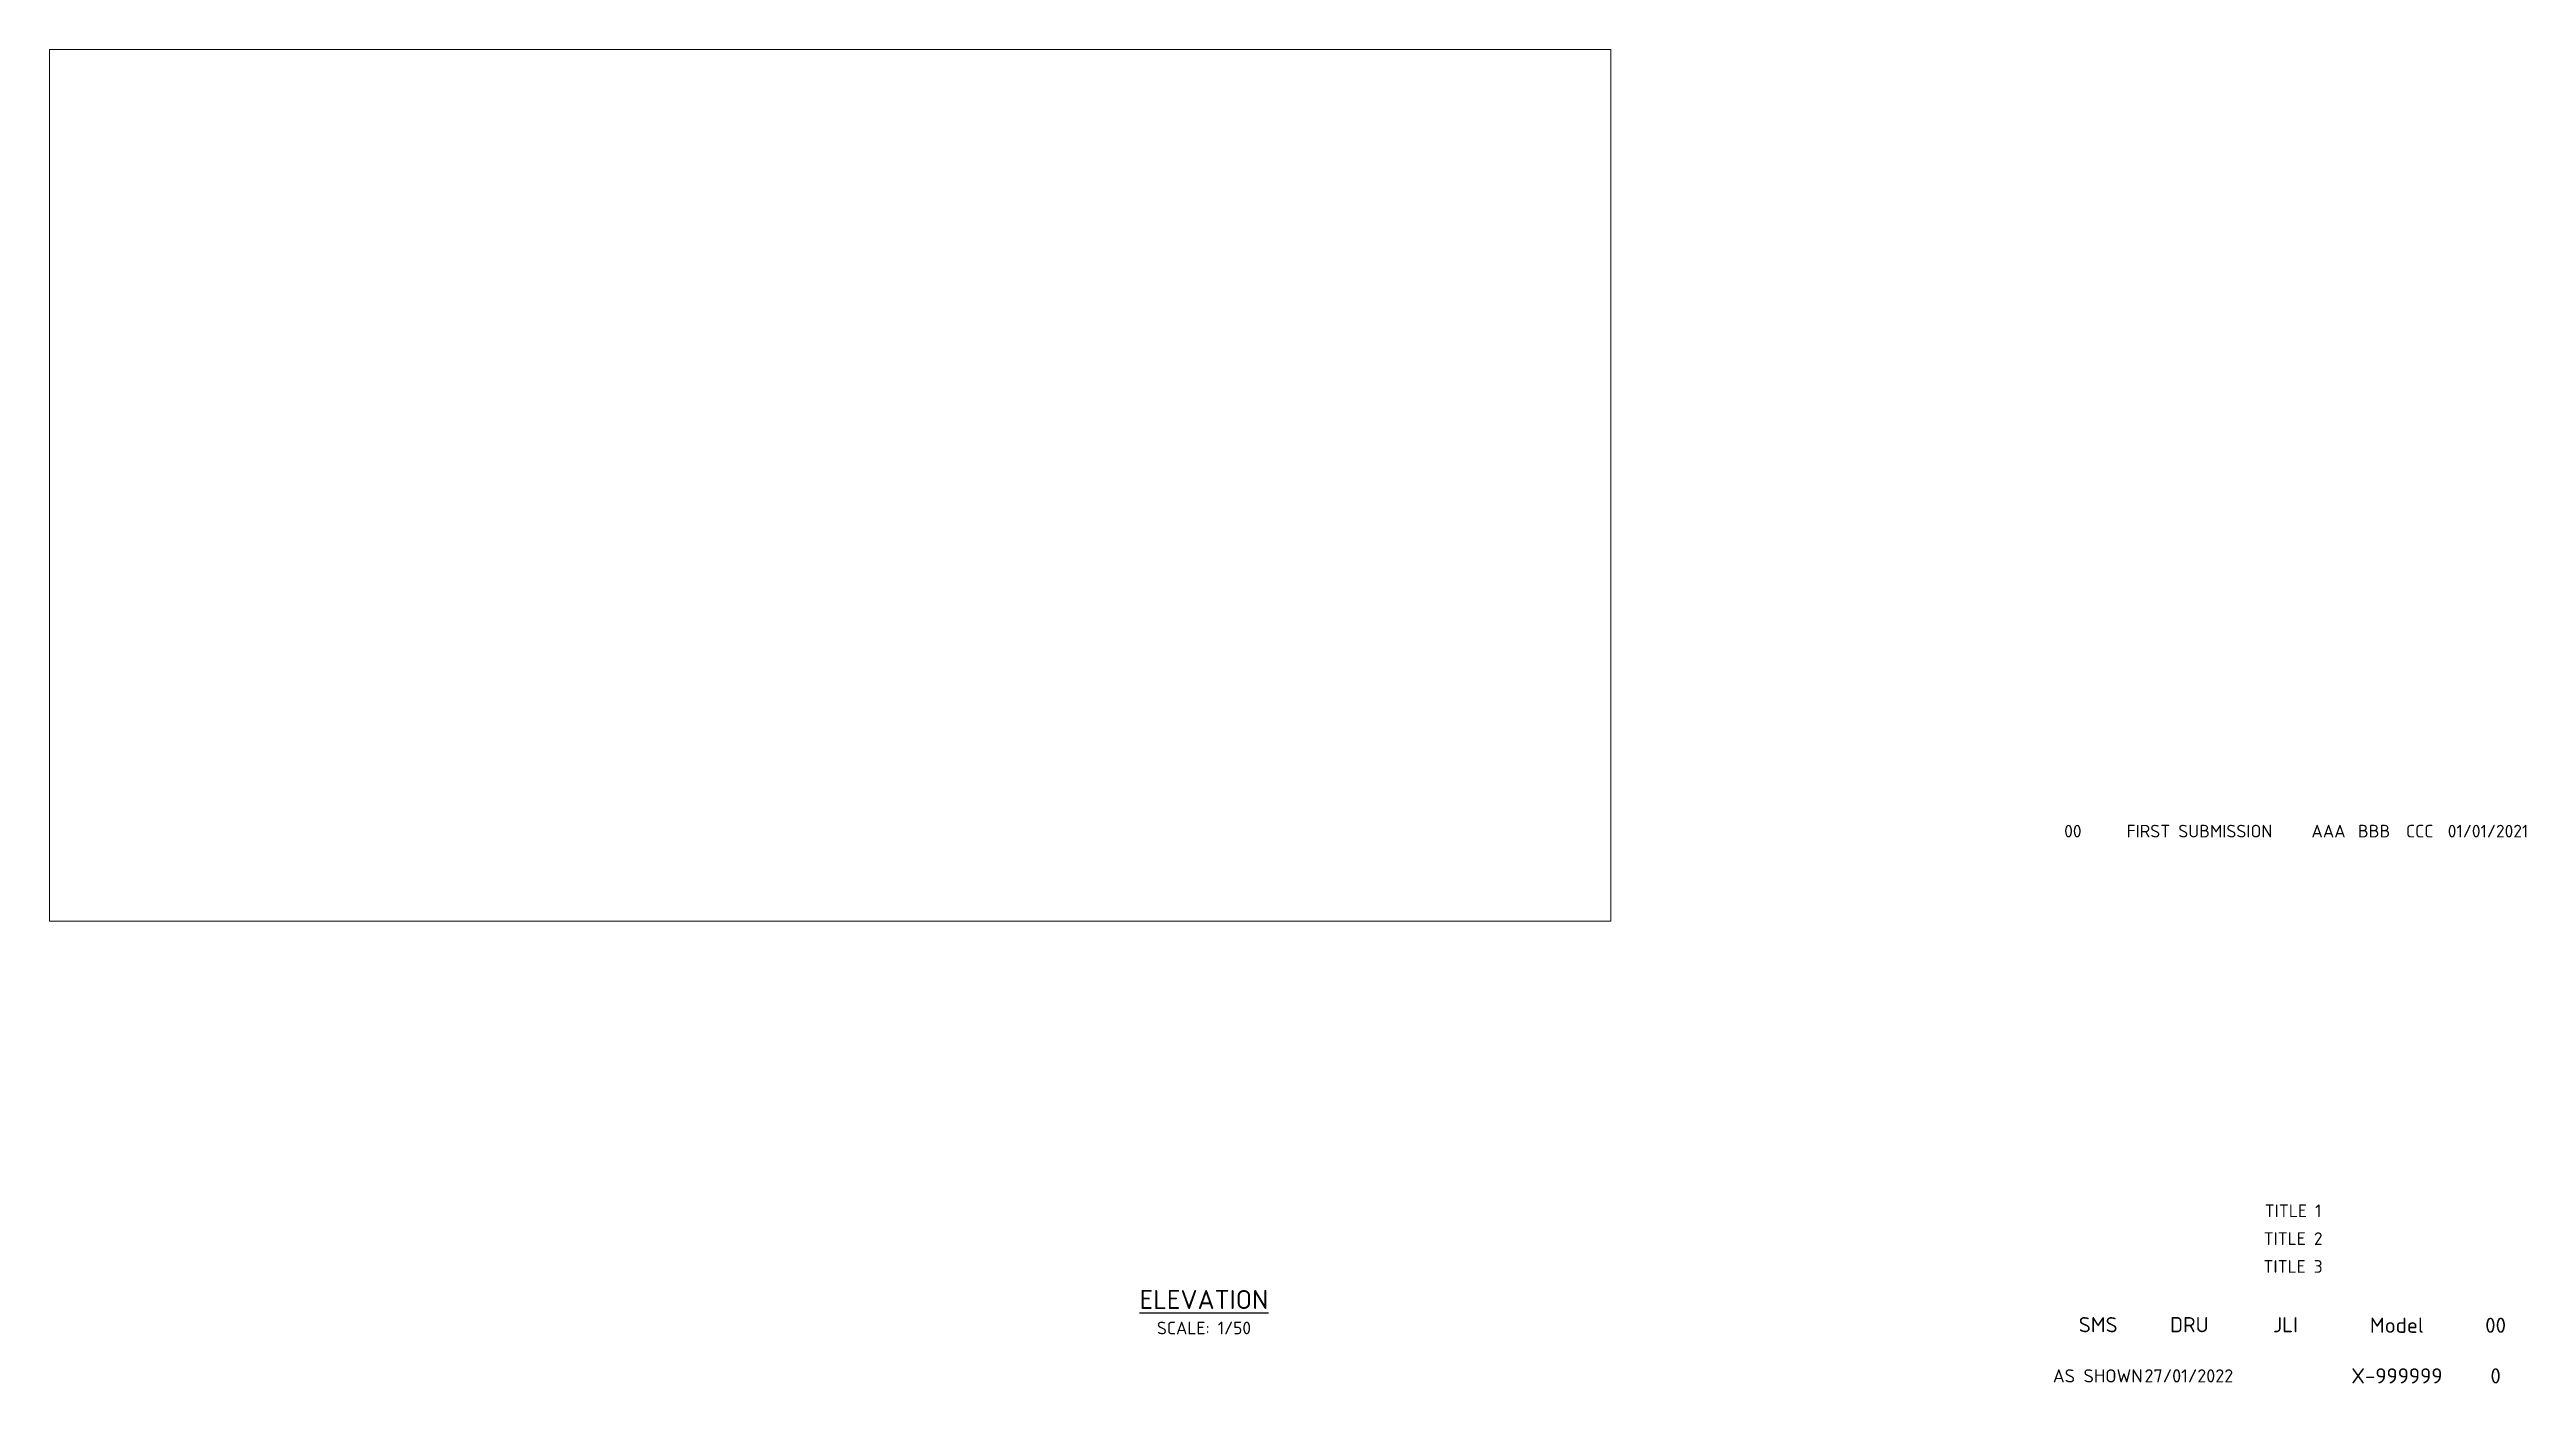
# Paper-space layout 'A2' of a CAD drawing. Header units: millimetres. Extents: x 93 to 583, y 11 to 275.
import ezdxf
from ezdxf.enums import TextEntityAlignment as Align

# ---------------------------------------------------------------- set-up
doc = ezdxf.new("R2010")
doc.units = ezdxf.units.MM
doc.layers.add('CAJETIN', color=7, linetype='Continuous')
doc.layers.add('TEXTO', color=30, linetype='Continuous')
doc.styles.add('ISOCPEUR', font='isocpeur.ttf')
doc.styles.add('TEX_1-1', font='isocpeur.ttf', dxfattribs={"height": 2})

# ---------------------------------------------------------------- blocks, each defined once
blk = doc.blocks.new('A$C1F6C3C1D')
at = {"layer": 'CAJETIN', "style": 'ISOCPEUR'}
for tag, p in [('REV', (4, 2.5)), ('DESCRIPTION', (29, 2.5)), ('BY', (54.5, 2.5)), ('CH', (63.5, 2.5)), ('AP', (72.5, 2.5)), ('DATE', (86, 2.5))]:
    blk.add_attdef(tag, text='', height=2.5, dxfattribs=at).set_placement(p, align=Align.MIDDLE_CENTER)
blk = doc.blocks.new('ATT_CAJETIN')
at = {"style": 'ISOCPEUR'}
blk.add_attdef('DR_TIT_3', text='', height=2.5, dxfattribs=at).set_placement((-47.5, 24.5), align=Align.MIDDLE_CENTER)
at = {"layer": 'CAJETIN', "style": 'ISOCPEUR'}
for tag, height, p in [('DR_TIT_1', 2.5, (-47.5, 35.5)), ('DR_TIT_2', 2.5, (-47.5, 30)), ('DRW', 3, (-86, 13)), ('CHE', 3, (-68, 13)), ('APP', 3, (-49, 13)), ('DR_N', 3, (-27, 12.89)), ('REV', 3, (-7.5, 12.89)), ('SCA', 2.6, (-86.09, 2.89)), ('DATE', 2.6, (-68.09, 2.89)), ('JOB', 3, (-27, 2.89)), ('TANK', 3, (-7.5, 2.89))]:
    blk.add_attdef(tag, text='', height=height, dxfattribs=at).set_placement(p, align=Align.MIDDLE_CENTER)

psp = doc.layouts.new('A2')

# ---------------------------------------------------------------- block references
psp.add_blockref('ATT_CAJETIN', (584, 10)).add_auto_attribs({'DR_TIT_1': 'TITLE 1', 'DR_TIT_2': 'TITLE 2', 'DR_TIT_3': 'TITLE 3', 'DRW': 'SMS', 'CHE': 'DRU', 'APP': 'JLI', 'DR_N': 'Model', 'REV': '00', 'SCA': 'AS SHOWN', 'DATE': '27/01/2022', 'JOB': 'X-999999', 'TANK': '0'})
at = {"layer": 'CAJETIN'}
psp.add_blockref('A$C1F6C3C1D', (489, 118), dxfattribs=at).add_auto_attribs({'DATE': '01/01/2021', 'AP': 'CCC', 'CH': 'BBB', 'BY': 'AAA', 'DESCRIPTION': 'FIRST SUBMISSION', 'REV': '00'})

# ---------------------------------------------------------------- texts
at = {"layer": 'TEXTO', "insert": (321.37, 25.47), "char_height": 2.5, "width": 20.5861, "attachment_point": 5, "style": 'TEX_1-1'}
psp.add_mtext('{\\H1.5x;\\LELEVATION} SCALE: 1/50', dxfattribs=at)

# ---------------------------------------------------------------- viewports
at = {"layer": 'Defpoints'}
psp.add_viewport(center=(247.54, 188.82), size=(308.39, 172.1592), view_center_point=(153691.82, 99277.57), view_height=1721.5924, dxfattribs=at)

doc.saveas('drawing.dxf')
